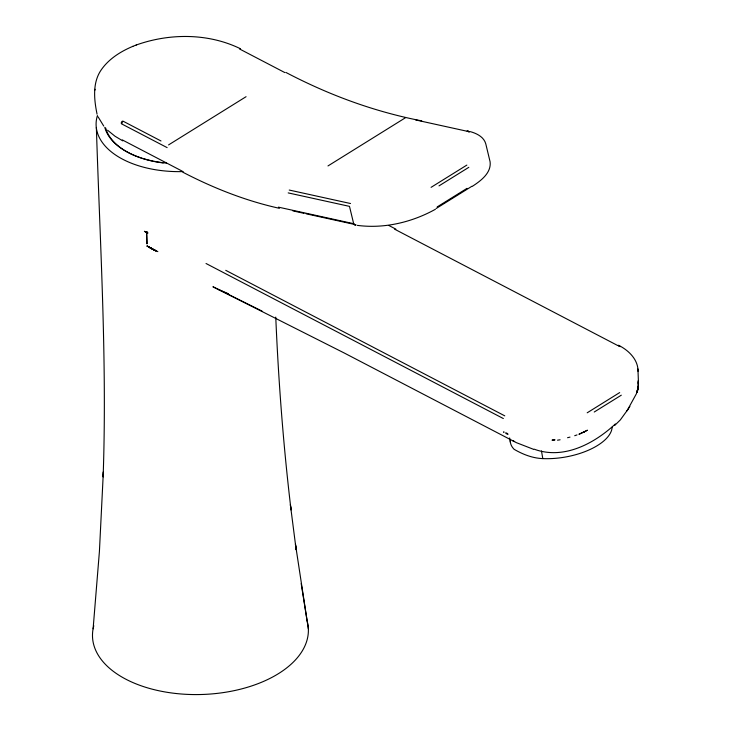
<?xml version="1.0" encoding="UTF-8"?>
<svg xmlns="http://www.w3.org/2000/svg" width="731" height="731" viewBox="0 0 731 731"><rect width="100%" height="100%" fill="white"/><g stroke="black" fill="none" stroke-linecap="round" stroke-linejoin="round"><path stroke-width="1.1" d="M97.059 114.155C94.061 99.626 92.298 82.704 101.234 69.865C108.864 58.827 120.679 51.462 132.859 46.345M95.021 90.041L95.039 89.237M93.111 628.779L99.416 551.421L103.363 471.806L103.126 476.95C107.219 360.41 100.01 243.889 96.364 127.45M637.222 391.496L638.455 385.676L636.783 392.602L637.807 389.577M638.455 385.676L637.204 391.734M637.158 391.953L638.364 386.142L638.154 382.88M637.615 390.391L638.364 386.142L637.989 380.97M636.6 393.369L627.034 410.804L629.875 406.454M627.856 409.524L620.308 419.941L614.762 425.387M615.374 423.953C594.257 443.626 563.5 460.082 534.142 449.163M472.582 186.177C480.788 180.822 491.433 172.964 490.108 161.853L485.768 143.806C483.849 136.852 476.594 133.362 470.179 131.607M168.559 144.921L246.073 96.693M327.981 165.937L405.495 117.718M431.08 187.346L466.853 165.087M438.993 185.884L468.809 167.335M437.211 206.9L467.027 188.351M436.179 208.499L471.961 186.241M587.194 412.805L619.687 392.584M594.23 412.019L621.313 395.179M435.429 209.267C411.946 222.306 384.14 228.913 357.349 225.376M584.617 431.719L587.432 430.203L578.925 434.296L584.617 431.719L583.475 432.249M136.204 45.02C169.592 33.078 208.335 33.032 240.517 48.776M132.676 46.418L136.368 44.947M574.712 435.713L576.997 434.927M567.548 437.723L569.988 437.111M557.525 440.181L560.092 439.797M612.139 427.151A51.563 23.803 -10 0 1 542.813 458.602C532.616 458.218 522.884 454.417 514.149 449.327A51.563 23.803 -10 0 1 510.256 440.418M421.732 120.889C373.806 111.56 329.169 95.085 285.903 72.442M415.711 119.957L466.789 131.187M289.229 190.051L350.524 203.52M288.197 192.902L349.491 206.37L353.667 223.686L278.42 207.147M292.921 210.893L303.922 213.315M306.115 213.799L354.581 224.444M279.416 208.317C245.707 200.861 213.342 188.077 182.777 172.169M533.52 449.309L516.378 442.657L344.42 353.091L212.922 286.744L262.082 311.114M228.492 293.771L218.112 289.339M505.742 432.743L507.762 433.657M505.962 433.501L507.972 434.415M512.614 440.592L514.651 441.57M147.041 246.009L157.859 251.628M239.448 48.913L284.834 72.579M388.919 225.513L395.855 229.132M394.539 229.141L617.759 345.553M123.174 121.245L160.994 140.973M121.739 123.941L167.134 147.616M122.296 139.904L182.293 171.191M225.742 270.333L504.765 415.848M206.032 263.498L503.339 418.543M122.781 140.882L115.005 136.222L107.631 130.255M619.87 345.973C629.263 350.99 638.181 359.963 638.026 371.311M103.747 126.07L98.064 116.814M541.461 450.954L542.813 458.602M509.644 437.97L510.384 442.337M275.761 317.108C278.493 381.555 283.39 445.91 291.048 509.955L290.371 504.673L296.146 549.675L295.443 544.184L308.354 628.879M301.19 583.585L307.102 620.875A107.996 61.632 -2 0 1 200.312 694.532A107.996 61.632 -2 0 1 93.806 625.763M638.364 381.957L638.483 383.473L637.935 368.954M183.179 171.584A86.55 49.397 -2 0 1 97.433 115.516M166.348 163.086A78.628 44.874 -2 0 1 104.78 127.358M163.232 162.949A77.769 44.381 -2 0 1 153.528 161.359M152.477 161.14A77.769 44.381 -2 0 1 142.353 158.444M141.385 158.124A77.769 44.381 -2 0 1 105.666 127.98M554.829 439.87L552.207 440.117L554.829 439.87M618.645 345.343L619.349 345.69L618.645 345.343M469.174 131.946L468.653 131.891A2.156 1.526 -77.6 0 0 467.036 131.068L467.621 131.16A2.156 1.544 -77 0 1 469.174 131.946M355.86 224.938L355.385 224.801A2.156 1.526 -77.6 0 1 353.758 223.969L354.343 224.161A2.156 1.508 -78.2 0 0 355.86 224.938M146.73 232.522L144.418 231.307L146.639 232.495L146.968 243.752L146.639 232.495L145.67 231.837L147.954 233.034L146.739 231.626L147.452 232.814L145.844 231.8L146.812 232.549M149.745 247.407L147.141 246.1L149.745 247.407M122.936 121.41L122.324 121.163A2.156 1.261 -62 0 0 121.191 123.283L121.748 123.658A2.156 1.252 -62.5 0 1 122.936 121.41M619.797 346.348L619.285 346.128L620.317 346.631L619.797 346.348M618.563 345.672L617.987 345.425L619.066 345.946L618.563 345.672M152.45 248.814L148.695 247.041L152.45 248.814M155.173 250.377L149.416 247.444L155.173 250.377M155.191 250.541L151.591 248.659L156.142 251.135L155.191 250.541M503.869 432.204L503.796 431.765A2.156 1.252 -62.2 0 0 503.869 432.204"/></g></svg>
